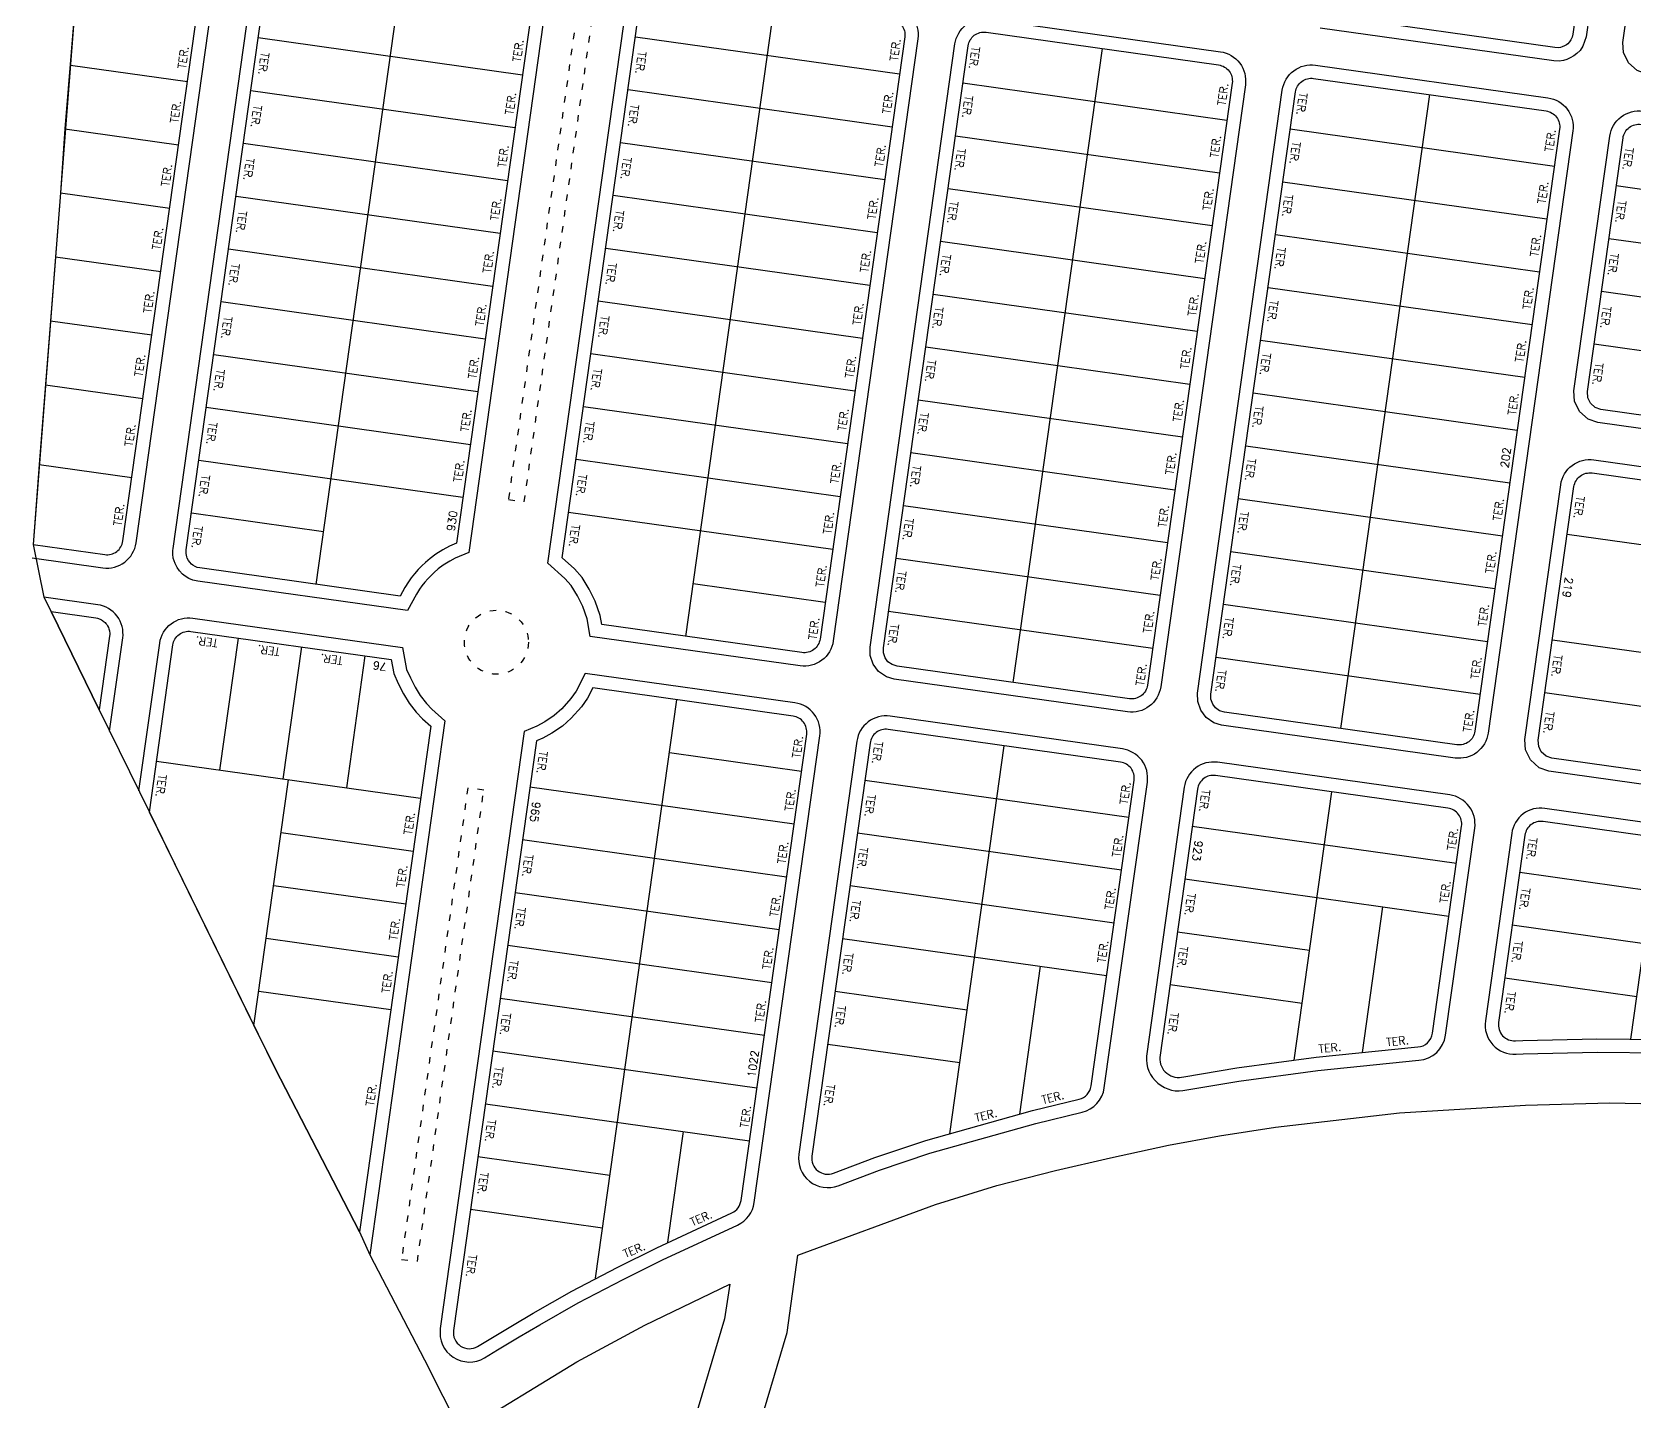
# Model space of a CAD drawing. Extents: x 714896 to 749292, y 8417558 to 8447149.
# Drawn here: x 743822.9 to 744123.5, y 8426559.7 to 8426816.5 of the extents above; entities that cross this region are included whole.
import ezdxf

# ---------------------------------------------------------------- set-up
doc = ezdxf.new("R2010")
doc.units = 0
doc.header["$MEASUREMENT"] = 0
doc.linetypes.add('ACAD_ISO03W100', pattern=[30, 12, -18])
for name, color, linetype in [('LOTE', 7, 'CONTINUOUS'), ('MEIO_FIO', 24, 'CONTINUOUS'), ('NUM-PORTA', 7, 'CONTINUOUS'), ('QUADRA', 6, 'CONTINUOUS'), ('REFERENCIA', 7, 'CONTINUOUS'), ('TEXTO', 7, 'CONTINUOUS')]:
    doc.layers.add(name, color=color, linetype=linetype)
doc.styles.add('ROMANS', font='ROMANS.SHX', dxfattribs={"height": 1.5})

msp = doc.modelspace()

# ---------------------------------------------------------------- linework, layer by layer
at = {"layer": 'LOTE', "color": 7}
for p, q in [((743865.35, 8426815.48), (743914.87, 8426808.51)), ((743936.06, 8426815.63), (743985.58, 8426808.67)), ((743830.13, 8426810.34), (743852.08, 8426807.25)), ((743863.96, 8426805.58), (743913.47, 8426798.61)), ((743934.67, 8426805.73), (743984.18, 8426798.76)), ((743997.46, 8426807), (744046.97, 8426800.03)), ((743829.07, 8426798.37), (743850.41, 8426795.37)), ((743996.07, 8426797.09), (744045.58, 8426790.13)), ((744058.85, 8426798.36), (744108.37, 8426791.4)), ((743862.57, 8426795.67), (743912.08, 8426788.71)), ((743933.28, 8426795.83), (743982.79, 8426788.86)), ((743994.67, 8426787.19), (744044.19, 8426780.23)), ((744057.46, 8426788.46), (744106.97, 8426781.49)), ((744119.97, 8426787.74), (744144.73, 8426784.26)), ((743828.26, 8426786.36), (743848.73, 8426783.48)), ((743861.17, 8426785.77), (743910.69, 8426778.81)), ((743931.88, 8426785.92), (743981.4, 8426778.96)), ((744056.07, 8426778.56), (744105.58, 8426771.59)), ((743859.78, 8426775.87), (743909.29, 8426768.9)), ((743930.49, 8426776.02), (743980, 8426769.06)), ((743993.28, 8426777.29), (744042.79, 8426770.32)), ((744118.58, 8426777.84), (744143.34, 8426774.36)), ((743827.33, 8426774.38), (743847.06, 8426771.6)), ((743929.1, 8426766.12), (743978.61, 8426759.15)), ((743991.89, 8426767.39), (744041.4, 8426760.42)), ((744054.68, 8426768.65), (744104.19, 8426761.69)), ((744117.19, 8426767.94), (744141.94, 8426764.46)), ((743858.39, 8426765.97), (743907.9, 8426759)), ((743826.39, 8426762.39), (743845.39, 8426759.72)), ((743990.49, 8426757.48), (744040.01, 8426750.52)), ((744053.28, 8426758.75), (744102.8, 8426751.79)), ((744115.79, 8426758.04), (744140.55, 8426754.55)), ((743857, 8426756.06), (743906.51, 8426749.1)), ((743927.71, 8426756.22), (743977.22, 8426749.25)), ((743825.46, 8426750.4), (743843.72, 8426747.83)), ((744051.89, 8426748.85), (744101.4, 8426741.88)), ((743855.6, 8426746.16), (743905.12, 8426739.2)), ((743926.31, 8426746.31), (743975.83, 8426739.35)), ((743989.1, 8426747.58), (744038.61, 8426740.62)), ((744050.5, 8426738.95), (744100.01, 8426731.98)), ((743854.21, 8426736.26), (743903.72, 8426729.29)), ((743924.92, 8426736.41), (743974.43, 8426729.45)), ((743987.71, 8426737.68), (744037.22, 8426730.71)), ((743824.29, 8426735.42), (743841.63, 8426732.98)), ((743986.32, 8426727.78), (744035.83, 8426720.81)), ((744049.1, 8426729.04), (744098.62, 8426722.08)), ((743852.82, 8426726.36), (743877.57, 8426722.87)), ((743923.53, 8426726.51), (743973.04, 8426719.54)), ((744110.78, 8426722.39), (744135.54, 8426718.91)), ((744047.71, 8426719.14), (744097.22, 8426712.18)), ((743984.92, 8426717.87), (744034.44, 8426710.91)), ((743946.89, 8426713.12), (743971.65, 8426709.64)), ((744046.32, 8426709.24), (744095.83, 8426702.27)), ((743983.53, 8426707.97), (744033.04, 8426701.01)), ((744107.99, 8426702.58), (744132.75, 8426699.1)), ((744044.93, 8426699.34), (744094.44, 8426692.37)), ((744106.6, 8426692.68), (744131.36, 8426689.2)), ((743846.27, 8426679.81), (743895.78, 8426672.85)), ((743942.43, 8426681.44), (743967.19, 8426677.95)), ((743979.07, 8426676.28), (744028.59, 8426669.32)), ((743916.28, 8426675.02), (743965.8, 8426668.05)), ((744040.47, 8426667.65), (744089.98, 8426660.68)), ((743869.63, 8426666.43), (743894.39, 8426662.95)), ((743914.89, 8426665.11), (743964.4, 8426658.15)), ((743977.68, 8426666.38), (744027.19, 8426659.42)), ((744101.86, 8426659.01), (744126.62, 8426655.53)), ((743868.24, 8426656.53), (743893, 8426653.05)), ((743913.5, 8426655.21), (743963.01, 8426648.25)), ((743976.29, 8426656.48), (744025.8, 8426649.51)), ((744039.08, 8426657.74), (744088.59, 8426650.78)), ((744100.47, 8426649.11), (744125.23, 8426645.63)), ((743866.85, 8426646.62), (743891.6, 8426643.14)), ((743974.89, 8426646.58), (744024.41, 8426639.61)), ((744037.68, 8426647.84), (744062.44, 8426644.36)), ((743912.11, 8426645.31), (743961.62, 8426638.34)), ((744036.29, 8426637.94), (744061.05, 8426634.46)), ((744099.08, 8426639.21), (744123.84, 8426635.72)), ((743865.46, 8426636.72), (743890.21, 8426633.24)), ((743910.71, 8426635.41), (743960.23, 8426628.44)), ((743973.5, 8426636.67), (743998.26, 8426633.19)), ((743909.32, 8426625.5), (743958.83, 8426618.54)), ((743972.11, 8426626.77), (743996.87, 8426623.29)), ((743907.93, 8426615.6), (743957.44, 8426608.64)), ((743906.53, 8426605.7), (743931.29, 8426602.22)), ((743905.14, 8426595.8), (743929.9, 8426592.31))]:
    msp.add_line(p, q, dxfattribs=at)
for points in [[(743876.18, 8426712.97), (743892.89, 8426831.8)], [(743945.5, 8426703.22), (743962.21, 8426822.05)], [(744006.89, 8426694.59), (744023.61, 8426813.42)], [(744068.29, 8426685.95), (744085, 8426804.78)], [(743858.15, 8426678.14), (743861.64, 8426702.9)], [(743870.04, 8426676.47), (743873.52, 8426701.23)], [(743881.92, 8426674.8), (743885.4, 8426699.56)], [(743928.57, 8426582.86), (743943.83, 8426691.34)], [(743994.99, 8426609.96), (744005.22, 8426682.7)], [(743864.54, 8426630.23), (743871.03, 8426676.33)], [(744059.54, 8426623.76), (744066.62, 8426674.07)], [(744122.71, 8426627.7), (744128.01, 8426665.43)], [(744072.37, 8426625.19), (744076.21, 8426652.52)], [(744008.13, 8426613.65), (744012.03, 8426641.35)], [(743942.14, 8426589.62), (743945.06, 8426610.38)]]:
    msp.add_lwpolyline(points, dxfattribs=at)
msp.add_lwpolyline([(743837.45, 8426703.27), (743835.51, 8426689.43), (743826.48, 8426707.85), (743834.9, 8426706.66), (743835.17, 8426706.61), (743835.36, 8426706.56), (743835.52, 8426706.5), (743835.72, 8426706.42), (743835.96, 8426706.31), (743836.16, 8426706.18), (743836.29, 8426706.08), (743836.47, 8426705.93), (743836.62, 8426705.79), (743836.78, 8426705.62), (743836.93, 8426705.43), (743837.08, 8426705.19), (743837.25, 8426704.85), (743837.34, 8426704.61), (743837.39, 8426704.43), (743837.42, 8426704.28), (743837.45, 8426704.1), (743837.48, 8426703.86), (743837.48, 8426703.57)], close=True, dxfattribs=at)
at = {"layer": 'MEIO_FIO'}
for points in [[(744128.94, 8426919.71), (744114.3, 8426815.62), (744114.03, 8426814.73), (744113.69, 8426813.86), (744113.17, 8426813.09), (744112.58, 8426812.49), (744112.03, 8426812.03), (744111.34, 8426811.67), (744110.71, 8426811.39), (744110.05, 8426811.18), (744109.23, 8426811.06), (744108.23, 8426811.11), (744064.46, 8426817.26)], [(743919.72, 8426825.08), (743904.8, 8426718.97), (743902.29, 8426717.87), (743901.23, 8426717.3), (743900.04, 8426716.55), (743899.1, 8426715.85), (743898.33, 8426715.2), (743897.74, 8426714.65), (743897.14, 8426714.03), (743896.56, 8426713.38), (743896.04, 8426712.7), (743895.55, 8426712.04), (743895, 8426711.14), (743893.32, 8426708.04), (743853.98, 8426713.57), (743853.09, 8426713.74), (743852.35, 8426714.09), (743851.66, 8426714.49), (743851.15, 8426714.9), (743850.57, 8426715.5), (743850.11, 8426716.13), (743849.74, 8426716.88), (743849.56, 8426717.37), (743849.41, 8426717.89), (743849.31, 8426718.6), (743849.32, 8426719.31), (743849.36, 8426719.72), (743865.26, 8426832.73)]]:
    msp.add_lwpolyline(points, dxfattribs=at)
for points in [[(744121.22, 8426814.57), (744127.94, 8426862.36, -0.414214), (744134.16, 8426867.04), (744227.24, 8426853.95, -0.414214), (744231.92, 8426847.74), (744225.23, 8426800.2, -0.414214), (744219.02, 8426795.52), (744125.69, 8426808.65), (744123.87, 8426809.28), (744122.25, 8426810.76), (744121.35, 8426812.66)], [(743919.66, 8426716.94), (743934.56, 8426822.91, -0.414214), (743940.78, 8426827.59), (743984.35, 8426821.46, -0.414214), (743989.03, 8426815.25), (743973.15, 8426702.36, -0.414214), (743966.94, 8426697.68), (743927.59, 8426703.22), (743927, 8426706.52), (743926.22, 8426708.83), (743925.17, 8426710.84), (743924.03, 8426712.75), (743922.84, 8426714.08)], [(743980.05, 8426701.19), (743995.96, 8426814.28, -0.414214), (744002.17, 8426818.96), (744045.74, 8426812.83, -0.414214), (744050.42, 8426806.62), (744034.54, 8426693.73, -0.414214), (744028.33, 8426689.05), (743984.57, 8426695.2), (743983.12, 8426695.64), (743981.64, 8426696.65), (743980.66, 8426698), (743980.08, 8426699.65)], [(744041.45, 8426692.55), (744057.35, 8426805.64, -0.414214), (744063.57, 8426810.32), (744107.14, 8426804.19, -0.414214), (744111.82, 8426797.98), (744095.94, 8426685.09, -0.414214), (744089.73, 8426680.41), (744045.97, 8426686.57), (744044.51, 8426687), (744043.04, 8426688.01), (744042.05, 8426689.36), (744041.48, 8426691.01)], [(744112.03, 8426749.22), (744118.75, 8426797, -0.414214), (744124.96, 8426801.68), (744218.05, 8426788.59, -0.414214), (744222.73, 8426782.38), (744216.04, 8426734.85, -0.414214), (744209.83, 8426730.17), (744116.5, 8426743.29), (744114.68, 8426743.93), (744113.06, 8426745.4), (744112.15, 8426747.3)], [(744102.84, 8426683.86), (744109.56, 8426731.65, -0.414214), (744115.77, 8426736.33), (744208.85, 8426723.24, -0.414214), (744213.53, 8426717.02), (744206.85, 8426669.49, -0.414214), (744200.64, 8426664.81), (744107.31, 8426677.94), (744105.49, 8426678.57), (744103.87, 8426680.04), (744102.96, 8426681.95)], [(743915.21, 8426685.35), (743899.47, 8426573.42, 0.632561), (743907.77, 8426567.96), (743910.22, 8426569.44), (743914.26, 8426571.88), (743918.11, 8426574.16), (743925.31, 8426578.24), (743933.77, 8426582.65), (743941.16, 8426586.33), (743955.21, 8426592.85, 0.254493), (743958.34, 8426597.07), (743970.64, 8426684.54, 0.414214), (743965.96, 8426690.75), (743926.64, 8426696.28), (743924.94, 8426692.91), (743923.96, 8426691.55), (743922.25, 8426689.65), (743920.84, 8426688.39), (743919.08, 8426687.21), (743917.58, 8426686.37)], [(743966.68, 8426606.13, 0.570347), (743974.08, 8426600.22), (743981.8, 8426603.15), (743991.23, 8426606.31), (744011.15, 8426611.9), (744019.81, 8426613.99, 0.307905), (744023.97, 8426618.57), (744032.04, 8426675.9, 0.414214), (744027.36, 8426682.11), (743983.79, 8426688.24, 0.414214), (743977.57, 8426683.56)], [(744031.88, 8426624.53, 0.513379), (744039.42, 8426618.19), (744049.17, 8426619.83), (744064.01, 8426621.84), (744082.95, 8426623.74, 0.351994), (744087.97, 8426628.46), (744093.43, 8426667.27, 0.414214), (744088.75, 8426673.48), (744045.18, 8426679.61, 0.414214), (744038.97, 8426674.93)], [(744095.42, 8426631.14, 0.47374), (744101.19, 8426624.88), (744102.53, 8426624.96), (744116.36, 8426625.26), (744128.59, 8426625.14), (744139.13, 8426624.84), (744151.08, 8426624.43), (744162.92, 8426623.81), (744178.96, 8426622.79), (744194.75, 8426621.26, 0.401653), (744200.73, 8426625.96), (744204.34, 8426651.67, 0.414214), (744199.66, 8426657.88), (744106.58, 8426670.97, 0.414214), (744100.36, 8426666.29)]]:
    msp.add_lwpolyline(points, format="xyb", close=True, dxfattribs=at)
for points in [[(743822.93, 8426717.94), (743836.22, 8426716.07, 0.414214), (743842.43, 8426720.75), (743858.31, 8426833.64, 0.414214), (743853.63, 8426839.85), (743832.66, 8426842.8)], [(743837.47, 8426685.43), (743839.93, 8426702.92, 0.414214), (743835.25, 8426709.14), (743825.15, 8426710.56)], [(743842.96, 8426674.23), (743846.86, 8426701.95, -0.414214), (743853.07, 8426706.63), (743892.41, 8426701.1), (743893.16, 8426697.03), (743893.86, 8426695.45), (743894.78, 8426693.66), (743895.68, 8426692.11), (743896.87, 8426690.62), (743897.86, 8426689.55), (743900.35, 8426687.4), (743886.27, 8426587.25)]]:
    msp.add_lwpolyline(points, format="xyb", dxfattribs=at)
at = {"layer": 'QUADRA', "color": 6}
for points in [[(744126.46, 8426920.06), (744111.85, 8426816.15), (744111.67, 8426815.55), (744111.47, 8426815.04), (744111.22, 8426814.68), (744110.88, 8426814.33), (744110.64, 8426814.12), (744110.26, 8426813.92), (744109.82, 8426813.73), (744109.49, 8426813.62), (744109.11, 8426813.57), (744108.46, 8426813.6), (744064.89, 8426819.73)], [(743917.23, 8426825.35), (743902.51, 8426720.7), (743901.2, 8426720.12), (743899.96, 8426719.46), (743898.62, 8426718.61), (743897.55, 8426717.81), (743896.67, 8426717.07), (743895.99, 8426716.44), (743895.31, 8426715.74), (743894.63, 8426714.97), (743894.04, 8426714.2), (743893.48, 8426713.44), (743892.83, 8426712.39), (743891.95, 8426710.75), (743854.4, 8426716.04), (743853.87, 8426716.14), (743853.5, 8426716.31), (743853.08, 8426716.55), (743852.84, 8426716.75), (743852.49, 8426717.1), (743852.26, 8426717.43), (743852.04, 8426717.87), (743851.94, 8426718.14), (743851.86, 8426718.41), (743851.81, 8426718.76), (743851.82, 8426719.17), (743851.84, 8426719.42), (743867.72, 8426832.31)], [(743830.91, 8426820.32), (743829.07, 8426798.37), (743828.26, 8426786.36), (743826.39, 8426762.39), (743824.29, 8426735.42), (743823.12, 8426720.43), (743825.15, 8426710.56), (743826.48, 8426707.85), (743835.51, 8426689.43), (743844.92, 8426670.23), (743852.21, 8426655.37), (743864.54, 8426630.23), (743868.48, 8426622.21), (743876.3, 8426607.09), (743884.35, 8426591.54), (743886.27, 8426587.25), (743896.5, 8426567.58), (743903.38, 8426553.92)], [(743903.38, 8426553.92), (743925.08, 8426567.2), (743937.84, 8426574.08), (743953.79, 8426581.74), (743952.74, 8426575.25), (743879.76, 8426329.46)]]:
    msp.add_lwpolyline(points, dxfattribs=at)
for points in [[(743823.12, 8426720.43), (743836.57, 8426718.54, 0.414214), (743839.96, 8426721.1), (743855.84, 8426833.98, 0.414214), (743853.28, 8426837.37), (743832.46, 8426840.3), (743823.12, 8426720.43)], [(743922.32, 8426717.91), (743937.04, 8426822.56, -0.414214), (743940.43, 8426825.12), (743984, 8426818.99, -0.414214), (743986.55, 8426815.6), (743970.67, 8426702.71, -0.414214), (743967.28, 8426700.16), (743929.73, 8426705.44), (743929.43, 8426707.14), (743928.52, 8426709.82), (743927.36, 8426712.06), (743926.06, 8426714.23), (743924.62, 8426715.85), (743922.32, 8426717.91)], [(743982.56, 8426701.04), (743998.43, 8426813.93, -0.414214), (744001.82, 8426816.48), (744045.39, 8426810.35, -0.414214), (744047.95, 8426806.96), (744032.07, 8426694.07, -0.414214), (744028.68, 8426691.52), (743985.11, 8426697.65), (743984.21, 8426697.92), (743983.41, 8426698.47), (743982.9, 8426699.17), (743982.58, 8426700.1), (743982.56, 8426701.04)], [(744043.95, 8426692.4), (744059.83, 8426805.29, -0.414214), (744063.22, 8426807.84), (744106.79, 8426801.72, -0.414214), (744109.34, 8426798.33), (744093.46, 8426685.44, -0.414214), (744090.08, 8426682.89), (744046.5, 8426689.01), (744045.6, 8426689.28), (744044.81, 8426689.83), (744044.29, 8426690.53), (744043.97, 8426691.46), (744043.95, 8426692.4)], [(744114.54, 8426749.12), (744121.23, 8426796.66, -0.414214), (744124.61, 8426799.21), (744217.7, 8426786.12, -0.414214), (744220.25, 8426782.73), (744213.56, 8426735.2, -0.414214), (744210.18, 8426732.64), (744117.09, 8426745.74), (744115.98, 8426746.12), (744115.11, 8426746.92), (744114.62, 8426747.95), (744114.54, 8426749.12)], [(744105.35, 8426683.77), (744112.03, 8426731.3, -0.414214), (744115.42, 8426733.85), (744208.5, 8426720.76, -0.414214), (744211.06, 8426717.37), (744204.37, 8426669.84, -0.414214), (744200.98, 8426667.29), (744107.9, 8426680.38), (744106.79, 8426680.76), (744105.91, 8426681.56), (744105.42, 8426682.59), (744105.35, 8426683.77)], [(743844.92, 8426670.23), (743849.33, 8426701.6, -0.414214), (743852.72, 8426704.15), (743890.28, 8426698.87), (743890.75, 8426696.28), (743891.6, 8426694.37), (743892.58, 8426692.46), (743893.61, 8426690.69), (743894.97, 8426688.99), (743896.12, 8426687.75), (743897.69, 8426686.4), (743884.35, 8426591.54), (743868.48, 8426622.21), (743844.92, 8426670.23)], [(743917.49, 8426683.61), (743901.95, 8426573.08, 0.632561), (743906.47, 8426570.09), (743908.93, 8426571.58), (743912.98, 8426574.03), (743916.86, 8426576.32), (743924.12, 8426580.43), (743932.63, 8426584.88), (743940.07, 8426588.59), (743954.15, 8426595.12, 0.254493), (743955.86, 8426597.42), (743968.17, 8426684.89, 0.414214), (743965.61, 8426688.27), (743928.06, 8426693.56), (743927.08, 8426691.62), (743925.92, 8426689.99), (743924.02, 8426687.87), (743922.37, 8426686.41), (743920.39, 8426685.08), (743918.69, 8426684.13), (743917.49, 8426683.61)], [(743969.16, 8426605.78, 0.570347), (743973.19, 8426602.56), (743980.96, 8426605.51), (743990.5, 8426608.7), (744010.52, 8426614.32), (744019.23, 8426616.42, 0.307905), (744021.5, 8426618.92), (744029.56, 8426676.25, 0.414214), (744027.01, 8426679.64), (743983.44, 8426685.77, 0.414214), (743980.05, 8426683.21), (743969.16, 8426605.78)], [(744034.37, 8426624.27, 0.515299), (744038.89, 8426620.64), (744048.8, 8426622.31), (744063.72, 8426624.33), (744082.73, 8426626.23, 0.354219), (744085.5, 8426628.8), (744090.96, 8426667.61, 0.414214), (744088.4, 8426671), (744044.83, 8426677.13, 0.414214), (744041.44, 8426674.58), (744034.37, 8426624.27)], [(744097.9, 8426630.79, 0.47374), (744101.04, 8426627.38), (744102.43, 8426627.46), (744116.35, 8426627.76), (744128.63, 8426627.64), (744139.21, 8426627.34), (744151.19, 8426626.93), (744163.07, 8426626.31), (744179.16, 8426625.28), (744194.99, 8426623.74, 0.401653), (744198.25, 8426626.31), (744201.86, 8426652.01, 0.414214), (744199.31, 8426655.4), (744106.23, 8426668.5, 0.414214), (744102.84, 8426665.94), (744097.9, 8426630.79)]]:
    msp.add_lwpolyline(points, format="xyb", close=True, dxfattribs=at)
at = {"layer": 'QUADRA', "linetype": 'CONTINUOUS'}
msp.add_lwpolyline([(743920.44, 8426424.31), (743964.5, 8426572.69), (743966.54, 8426587.2), (743992.29, 8426596.69), (744003.85, 8426600.26), (744014.83, 8426603.09), (744025.14, 8426605.46), (744036, 8426607.8), (744045.57, 8426609.55), (744056.07, 8426611.22), (744079.34, 8426613.9), (744102.93, 8426615.34), (744118.73, 8426615.77), (744144.91, 8426615.17)], dxfattribs=at)
at = {"layer": 'REFERENCIA', "color": 7, "linetype": 'ACAD_ISO03W100', "ltscale": 0.1}
for points in [[(743944.66, 8426937.75), (743941.69, 8426938.17), (743912.24, 8426728.85), (743915.21, 8426728.44)], [(743907.62, 8426674.41), (743904.64, 8426674.82), (743892.21, 8426586.41), (743895.18, 8426585.99)]]:
    msp.add_lwpolyline(points, close=True, dxfattribs=at)
msp.add_circle((743909.99, 8426702.12), 6, dxfattribs=at)

# ---------------------------------------------------------------- texts
at = {"layer": 'NUM-PORTA', "color": 7, "style": 'ROMANS'}
for s, height, rotation, p in [('202', 1.5, 82.1757, (744099.72, 8426734.71, -10.13)), ('930', 1.5, 82.1757, (743902.15, 8426722.86, -10.13)), ('219', 1.5, 262.1757, (744110.39, 8426714.39, -10.13)), ('76', 1.5, 172.1757, (743889.5, 8426698.22, -10.13)), ('965', 1.5, 262.1757, (743916.77, 8426672.3, -10.13)), ('923', 1.5, 262.1757, (744040.97, 8426665.02, -10.13)), ('1022', 1.487, 82.1757, (743958.53, 8426620.44, -39.28))]:
    msp.add_text(s, height=height, rotation=rotation, dxfattribs=at).set_placement(p)
at = {"layer": 'TEXTO', "color": 7, "style": 'ROMANS'}
for rotation, p in [(82.1757, (743914.52, 8426810.83, -10.13)), (82.1757, (743985.23, 8426810.98, -10.13)), (82.1757, (743851.73, 8426809.56, -10.13)), (262.1757, (743865.9, 8426812.79, -10.13)), (262.1757, (743936.61, 8426812.94, -10.13)), (262.1757, (743999.16, 8426813.87, -10.13)), (82.1757, (744046.67, 8426802.64, -10.13)), (82.1757, (743850.3, 8426799.36, -10.13)), (262.1757, (743864.51, 8426802.88, -10.13)), (82.1757, (743913.13, 8426800.93, -10.13)), (262.1757, (743935.22, 8426803.04, -10.13)), (82.1757, (743983.84, 8426801.08, -10.13)), (262.1757, (743997.87, 8426804.68, -10.13)), (262.1757, (744060.56, 8426805.23, -10.13)), (82.1757, (744045.29, 8426792.86, -10.13)), (82.1757, (744108.06, 8426794, -10.13)), (82.1757, (743911.73, 8426791.03, -10.13)), (82.1757, (743982.44, 8426791.18, -10.13)), (262.1757, (743996.48, 8426794.78, -10.13)), (262.1757, (744059.27, 8426796.04, -10.13)), (262.1757, (744121.72, 8426794.93, -10.13)), (82.1757, (743848.63, 8426787.48, -10.13)), (262.1757, (743863.12, 8426792.98, -10.13)), (262.1757, (743933.83, 8426793.13, -10.13)), (82.1757, (744106.69, 8426784.23, -10.13)), (82.1757, (743910.34, 8426781.12, -10.13)), (82.1757, (743981.05, 8426781.28, -10.13)), (262.1757, (743995.08, 8426784.87, -10.13)), (82.1757, (744043.9, 8426782.96, -10.13)), (262.1757, (744057.87, 8426786.14, -10.13)), (262.1757, (744120.33, 8426785.02, -10.13)), (262.1757, (743861.72, 8426783.08, -10.13)), (262.1757, (743932.43, 8426783.23, -10.13)), (82.1757, (743846.95, 8426775.6, -10.13)), (82.1757, (744105.29, 8426774.32, -10.13)), (82.1757, (743908.95, 8426771.22, -10.13)), (82.1757, (743979.66, 8426771.37, -10.13)), (82.1757, (744042.51, 8426773.06, -10.13)), (262.1757, (744056.48, 8426776.24, -10.13)), (262.1757, (743860.33, 8426773.18, -10.13)), (262.1757, (743931.04, 8426773.33, -10.13)), (262.1757, (743993.69, 8426774.97, -10.13)), (262.1757, (744118.93, 8426775.12, -10.13)), (82.1757, (743845.28, 8426763.71, -10.13)), (82.1757, (744041.11, 8426763.15, -10.13)), (262.1757, (744055.09, 8426766.34, -10.13)), (82.1757, (744103.9, 8426764.42, -10.13)), (262.1757, (743858.94, 8426763.27, -10.13)), (82.1757, (743907.56, 8426761.32, -10.13)), (262.1757, (743929.65, 8426763.43, -10.13)), (82.1757, (743978.27, 8426761.47, -10.13)), (262.1757, (743992.3, 8426765.07, -10.13)), (262.1757, (744117.54, 8426765.22, -10.13)), (82.1757, (744039.72, 8426753.25, -10.13)), (82.1757, (744102.51, 8426754.52, -10.13)), (82.1757, (743843.61, 8426751.83, -10.13)), (82.1757, (743906.16, 8426751.42, -10.13)), (82.1757, (743976.87, 8426751.57, -10.13)), (262.1757, (743990.91, 8426755.17, -10.13)), (262.1757, (744053.69, 8426756.43, -10.13)), (262.1757, (744116.05, 8426754.59, -10.13)), (262.1757, (743857.55, 8426753.37, -10.13)), (262.1757, (743928.26, 8426753.52, -10.13)), (82.1757, (744101.12, 8426744.62, -10.13)), (82.1757, (743904.77, 8426741.51, -10.13)), (82.1757, (743975.48, 8426741.67, -10.13)), (262.1757, (743989.51, 8426745.26, -10.13)), (82.1757, (744038.33, 8426743.35, -10.13)), (262.1757, (744052.3, 8426746.53, -10.13)), (82.1757, (743841.77, 8426738.72, -10.13)), (262.1757, (743856.15, 8426743.47, -10.13)), (262.1757, (743926.86, 8426743.62, -10.13)), (82.1757, (743903.44, 8426732.03, -10.13)), (82.1757, (744036.93, 8426733.45, -10.13)), (262.1757, (744050.91, 8426736.63, -10.13)), (262.1757, (743854.76, 8426733.57, -10.13)), (262.1757, (743925.47, 8426733.72, -10.13)), (82.1757, (743974.09, 8426731.76, -10.13)), (262.1757, (743988.12, 8426735.36, -10.13)), (82.1757, (743839.67, 8426723.83, -10.13)), (82.1757, (744035.54, 8426723.54, -10.13)), (82.1757, (744098.33, 8426724.81, -10.13)), (262.1757, (744112.53, 8426729.57, -10.13)), (262.1757, (743924.14, 8426724.27, -10.13)), (82.1757, (743972.75, 8426722.28, -10.13)), (262.1757, (743986.73, 8426725.46, -10.13)), (262.1757, (744049.52, 8426726.73, -10.13)), (262.1757, (743853.4, 8426723.99, -10.13)), (82.1757, (744096.94, 8426714.91, -10.13)), (82.1757, (743971.36, 8426712.37, -10.13)), (262.1757, (743985.33, 8426715.56, -10.13)), (82.1757, (744034.15, 8426713.64, -10.13)), (262.1757, (744048.12, 8426716.82, -10.13)), (82.1757, (744095.54, 8426705, -10.13)), (82.1757, (743969.97, 8426702.47, -10.13)), (82.1757, (744032.76, 8426703.74, -10.13)), (262.1757, (744046.73, 8426706.92, -10.13)), (172.1757, (743857.87, 8426702.66, -10.13)), (262.1757, (743983.94, 8426705.65, -10.13)), (172.1757, (743869.49, 8426701.03, -10.13)), (172.1757, (743881.28, 8426699.37, -10.13)), (82.1757, (744031.36, 8426693.84, -10.13)), (82.1757, (744094.15, 8426695.1, -10.13)), (262.1757, (744108.35, 8426699.86, -10.13)), (262.1757, (744045.34, 8426697.02, -10.13)), (82.1757, (744092.76, 8426685.2, -10.13)), (262.1757, (744106.85, 8426689.24, -10.13)), (82.1757, (743966.94, 8426680.28, -10.13)), (262.1757, (743980.97, 8426683.57, -10.13)), (262.1757, (743918.11, 8426681.78, -10.13)), (262.1757, (743846.67, 8426677.4, -10.13)), (82.1757, (743965.55, 8426670.37, -10.13)), (262.1757, (743979.58, 8426673.67, -10.13)), (82.1757, (744028.34, 8426671.64, -10.13)), (262.1757, (744042.31, 8426674.57, -10.13)), (82.1757, (743894.14, 8426665.94, -10.13)), (82.1757, (744089.73, 8426663.01, -10.13)), (82.1757, (743964.16, 8426660.47, -10.13)), (82.1757, (744026.95, 8426661.74, -10.13)), (262.1757, (744103.66, 8426665.56, -10.13)), (262.1757, (743915.38, 8426662.4, -10.13)), (262.1757, (743978.18, 8426663.77, -10.13)), (82.1757, (743892.75, 8426656.04, -10.13)), (82.1757, (744025.55, 8426651.84, -10.13)), (262.1757, (744039.58, 8426655.12, -10.13)), (82.1757, (744088.34, 8426653.1, -10.13)), (262.1757, (744102.33, 8426656.12, -10.13)), (262.1757, (743913.99, 8426652.5, -10.13)), (82.1757, (743962.76, 8426650.57, -10.13)), (262.1757, (743976.79, 8426653.86, -10.13)), (82.1757, (743891.36, 8426646.14, -10.13)), (82.1757, (744024.16, 8426641.93, -10.13)), (262.1757, (744100.93, 8426646.22, -10.13)), (82.1757, (743961.37, 8426640.67, -10.13)), (262.1757, (743975.4, 8426643.96, -10.13)), (262.1757, (744038.18, 8426645.22, -10.13)), (82.1757, (743889.97, 8426636.23, -10.13)), (262.1757, (743912.59, 8426642.59, -10.13)), (82.1757, (743959.98, 8426630.76, -10.13)), (262.1757, (743974, 8426634.06, -10.13)), (262.1757, (744099.6, 8426636.72, -10.13)), (262.1757, (743911.2, 8426632.69, -10.13)), (262.1757, (744036.43, 8426632.76, -10.13)), (5.5632, (744076.92, 8426626.38, -10.13)), (5.5632, (744064.22, 8426625.11, -10.13)), (262.1757, (743909.78, 8426622.62, -10.13)), (82.1757, (743886.99, 8426615.08, -10.13)), (262.1757, (743971.94, 8426619.35, -10.13)), (13.7062, (744012.44, 8426615.54, -10.13)), (82.1757, (743957.19, 8426610.96, -10.13)), (13.7062, (743999.91, 8426612.19, -10.13)), (262.1757, (743908.39, 8426612.72, -10.13)), (262.1757, (743907, 8426602.81, -10.13)), (22.5931, (743946.7, 8426592.62, -10.13)), (22.5931, (743934.15, 8426586.67, -10.13)), (262.1757, (743904.83, 8426587.38, -10.13))]:
    msp.add_text('TER.', height=1.5, rotation=rotation, dxfattribs=at).set_placement(p)

doc.saveas('drawing.dxf')
